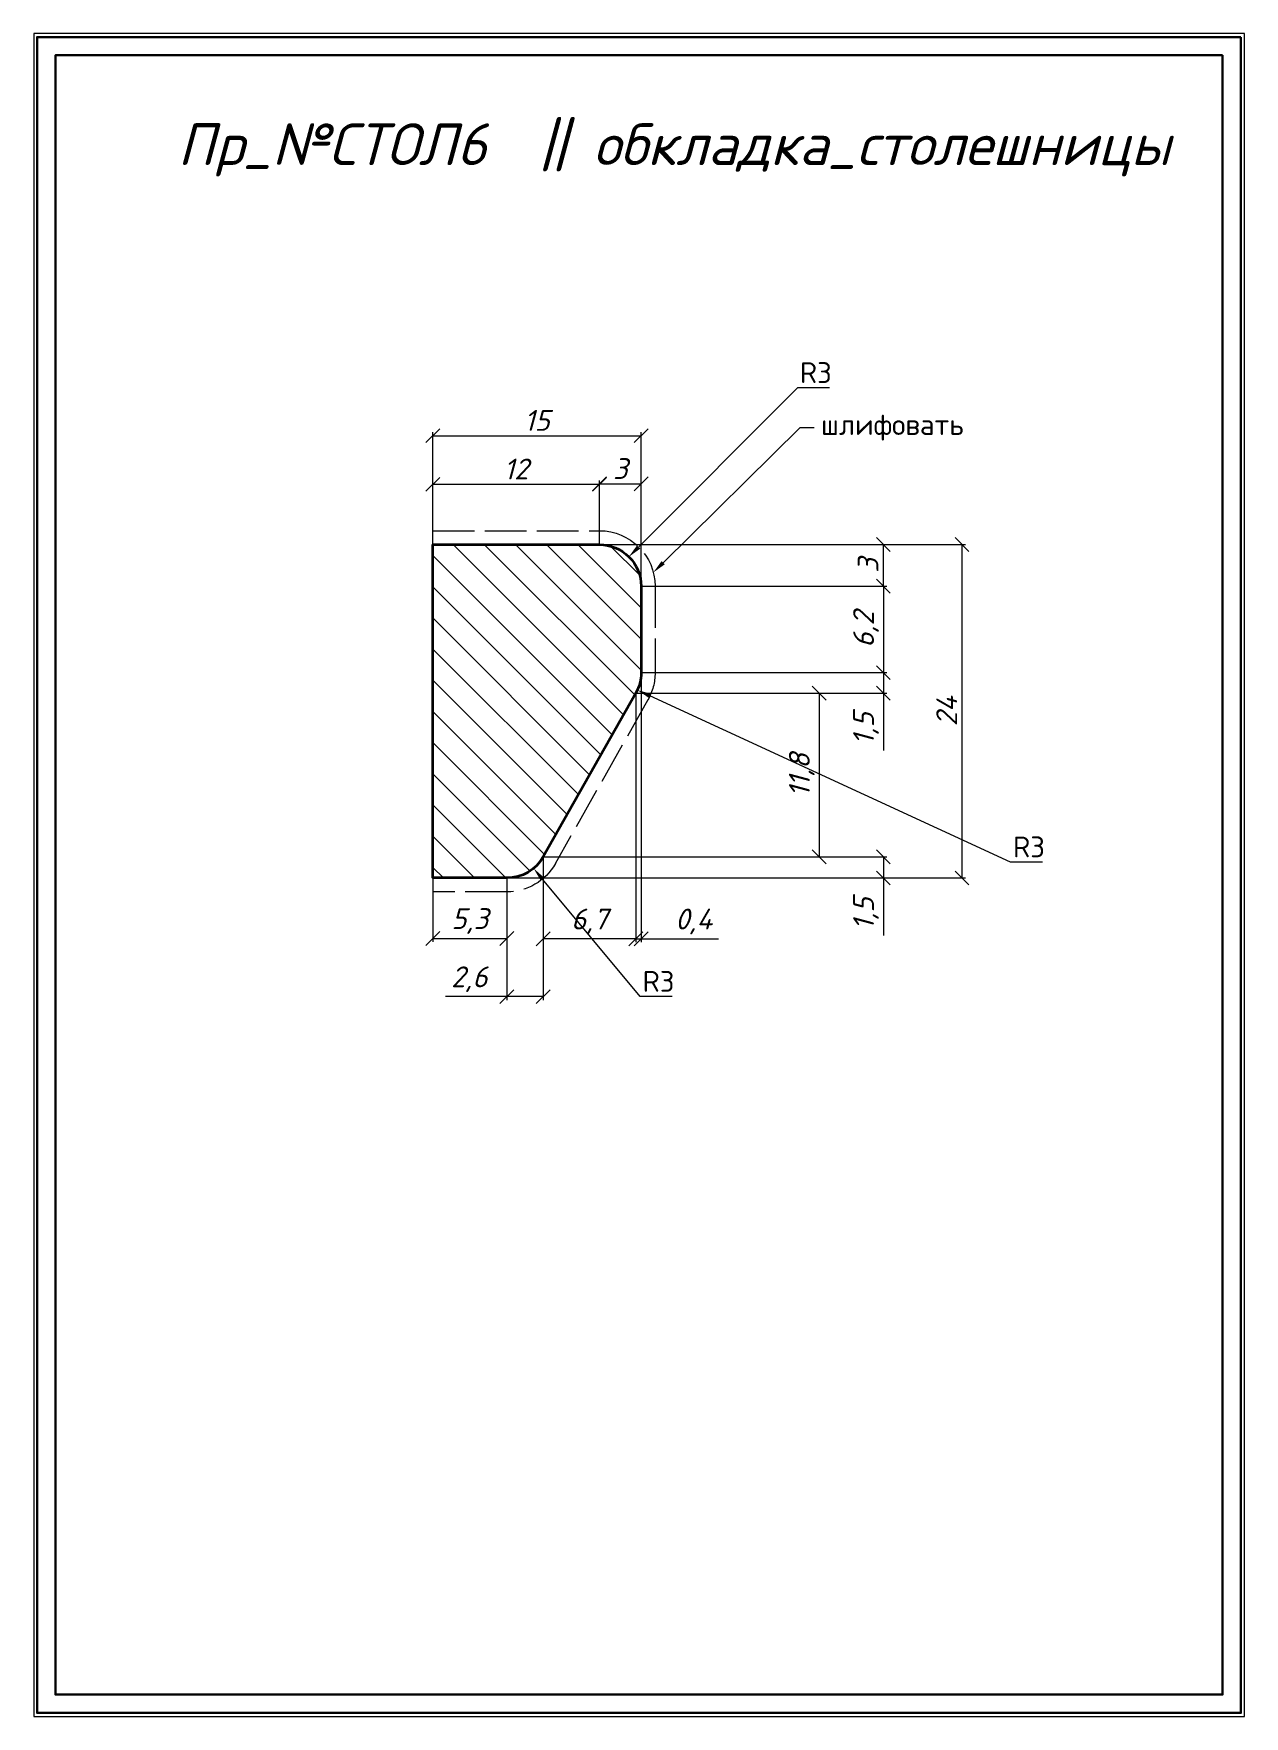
# Model space of a CAD drawing. Header units: millimetres. Extents: x 11464 to 11552, y -949 to -827.
import ezdxf
from ezdxf import colors
from ezdxf.entities.mleader import LeaderData, LeaderLine
from ezdxf.math import Vec2, Vec3

# ---------------------------------------------------------------- set-up
doc = ezdxf.new("R2010")
doc.units = ezdxf.units.MM
doc.linetypes.add('ACAD_ISO02W100', pattern=[15, 12, -3])
doc.layers.get('0').update_dxf_attribs({"lineweight": 13})
for name, color, linetype, lineweight in [('Пр_№СТОЛ6', 1, 'Continuous', 35), ('служебный слой ЛИНИИ ПУНКТИРНЫЕ', 7, 'ACAD_ISO02W100', 13), ('служебный слой НАДПИСИ', 7, 'Continuous', 13), ('служебный слой РАЗМЕРЫ', 7, 'Continuous', 9), ('служебный слой ШТАМП', 7, 'Continuous', 30), ('служебный слой ШТРИХОВКА', 7, 'Continuous', 5)]:
    doc.layers.add(name, color=color, linetype=linetype, lineweight=lineweight)
doc.styles.add('ЕСКД', font='isocpeur.ttf', dxfattribs={"oblique": 15})
doc.styles.add('ЕСКД профили размеры', font='isocpeur.ttf')
doc.styles.add('ЕСКД профили текст', font='isocpeur.ttf')
doc.dimstyles.new('ЕСКД', dxfattribs={"dimtxt": 3.5, "dimasz": 2.5, "dimexe": 0.25, "dimexo": 0, "dimgap": 0.35, "dimtad": 1, "dimdec": 1, "dimzin": 9, "dimtxsty": 'ЕСКД', "dimblk": 'OBLIQUE', "dimcen": 0, "dimclrd": 256, "dimclre": 256, "dimclrt": 256, "dimadec": 1, "dimazin": 0, "dimtfac": 1, "dimtdec": 1, "dimtmove": 0, "dimatfit": 3, "dimldrblk": 'DOTSMALL', "dimfxl": 1, "dimlwd": -1, "dimlwe": -1, "dimarcsym": 0})
doc.dimstyles.new('ЕСКД профили$4', dxfattribs={"dimtxt": 1.5, "dimasz": 1, "dimexe": 0.3, "dimexo": 0, "dimgap": 0.35, "dimtad": 1, "dimtoh": 1, "dimdec": 1, "dimzin": 9, "dimtxsty": 'ЕСКД профили размеры', "dimblk": 'OBLIQUE', "dimcen": 0, "dimse1": 1, "dimclrd": 256, "dimclre": 256, "dimclrt": 256, "dimadec": 1, "dimazin": 0, "dimtfac": 1, "dimtdec": 1, "dimtofl": 0, "dimtmove": 0, "dimatfit": 3, "dimldrblk": 'DOTSMALL', "dimfxl": 1, "dimlwd": -1, "dimlwe": -1, "dimarcsym": 2})

# ---------------------------------------------------------------- blocks, each defined once
blk = doc.blocks.new('*D18')
at = {"layer": 'Defpoints', "color": 0, "transparency": 16777216}
for p in [(11498.48, -885.22), (11500.4, -887.53)]:
    blk.add_point(p, dxfattribs=at)
at = {"layer": 'служебный слой РАЗМЕРЫ', "transparency": 16777216}
for p, q in [((11508.06, -896.76), (11501.04, -888.3)), ((11510.36, -896.76), (11508.06, -896.76))]:
    blk.add_line(p, q, dxfattribs=at)
blk.add_solid([(11501.16, -888.2), (11500.91, -888.41), (11500.4, -887.53)], dxfattribs=at)
at = {"layer": 'служебный слой РАЗМЕРЫ', "transparency": 16777216, "insert": (11509.39, -895.66), "char_height": 1.5, "attachment_point": 5, "style": 'ЕСКД профили размеры'}
blk.add_mtext('R3', dxfattribs=at)
blk = doc.blocks.new('_DotSmall')
at = {"color": 0, "linetype": 'ByBlock', "lineweight": -3, "const_width": 0.5}
blk.add_lwpolyline([(-0.0625, 0, 1), (0.0625, 0, 1)], format="xyb", close=True, dxfattribs=at)
blk = doc.blocks.new('*D17')
at = {"layer": 'Defpoints', "color": 0, "transparency": 16777216}
for p in [(11505.14, -873.44), (11507.86, -874.69)]:
    blk.add_point(p, dxfattribs=at)
at = {"layer": 'служебный слой РАЗМЕРЫ', "transparency": 16777216}
for p, q in [((11534.72, -887.08), (11508.77, -875.11)), ((11537.02, -887.08), (11534.72, -887.08))]:
    blk.add_line(p, q, dxfattribs=at)
blk.add_solid([(11508.84, -874.96), (11508.7, -875.26), (11507.86, -874.69)], dxfattribs=at)
at = {"layer": 'служебный слой РАЗМЕРЫ', "transparency": 16777216, "insert": (11536.05, -885.98), "char_height": 1.5, "attachment_point": 5, "style": 'ЕСКД профили размеры'}
blk.add_mtext('R3', dxfattribs=at)
blk = doc.blocks.new('*D16')
at = {"layer": 'Defpoints', "color": 0, "transparency": 16777216}
for p in [(11507.25, -865.1), (11505.14, -867.22)]:
    blk.add_point(p, dxfattribs=at)
at = {"layer": 'служебный слой РАЗМЕРЫ', "transparency": 16777216}
for p, q in [((11519.39, -852.94), (11507.96, -864.39)), ((11521.69, -852.94), (11519.39, -852.94))]:
    blk.add_line(p, q, dxfattribs=at)
blk.add_solid([(11507.84, -864.28), (11508.08, -864.51), (11507.25, -865.1)], dxfattribs=at)
at = {"layer": 'служебный слой РАЗМЕРЫ', "transparency": 16777216, "insert": (11520.71, -851.84), "char_height": 1.5, "attachment_point": 5, "style": 'ЕСКД профили размеры'}
blk.add_mtext('R3', dxfattribs=at)
blk = doc.blocks.new('_OBLIQUE')
at = {"color": 0, "linetype": 'ByBlock'}
blk.add_line((-0.5, -0.5), (0.5, 0.5), dxfattribs=at)
blk = doc.blocks.new('*D13')
at = {"layer": 'Defpoints', "color": 0, "transparency": 16777216}
for p in [(11508.14, -873.44), (11507.75, -874.91), (11508.14, -892.6)]:
    blk.add_point(p, dxfattribs=at)
at = {"layer": 'служебный слой РАЗМЕРЫ', "transparency": 16777216}
for p, q in [((11508.14, -873.44), (11508.14, -892.85)), ((11507.75, -874.91), (11507.75, -892.85)), ((11507.75, -892.6), (11506.75, -892.6)), ((11507.75, -892.6), (11508.14, -892.6)), ((11508.14, -892.6), (11513.71, -892.6))]:
    blk.add_line(p, q, dxfattribs=at)
blk.add_blockref('_OBLIQUE', (11507.75, -892.6), dxfattribs=at)
at = {"layer": 'служебный слой РАЗМЕРЫ', "transparency": 16777216, "rotation": 180}
blk.add_blockref('_OBLIQUE', (11508.14, -892.6), dxfattribs=at)
at = {"layer": 'служебный слой РАЗМЕРЫ', "transparency": 16777216, "insert": (11511.92, -891.35), "char_height": 1.5, "attachment_point": 5, "style": 'ЕСКД'}
blk.add_mtext('0,4', dxfattribs=at)
blk = doc.blocks.new('*D15')
at = {"layer": 'Defpoints', "color": 0, "transparency": 16777216}
for p in [(11507.75, -874.91), (11501.09, -886.7), (11501.09, -892.6)]:
    blk.add_point(p, dxfattribs=at)
at = {"layer": 'служебный слой РАЗМЕРЫ', "transparency": 16777216}
for p, q in [((11507.75, -874.91), (11507.75, -892.85)), ((11501.09, -886.7), (11501.09, -892.85)), ((11507.75, -892.6), (11501.09, -892.6))]:
    blk.add_line(p, q, dxfattribs=at)
at = {"layer": 'служебный слой РАЗМЕРЫ', "transparency": 16777216, "rotation": 180}
blk.add_blockref('_OBLIQUE', (11501.09, -892.6), dxfattribs=at)
at = {"layer": 'служебный слой РАЗМЕРЫ', "transparency": 16777216}
blk.add_blockref('_OBLIQUE', (11507.75, -892.6), dxfattribs=at)
at = {"layer": 'служебный слой РАЗМЕРЫ', "transparency": 16777216, "insert": (11504.42, -891.35), "char_height": 1.5, "attachment_point": 5, "style": 'ЕСКД'}
blk.add_mtext('6,7', dxfattribs=at)
blk = doc.blocks.new('*D12')
at = {"layer": 'Defpoints', "color": 0, "transparency": 16777216}
for p in [(11501.09, -886.7), (11498.48, -888.22), (11498.48, -896.76)]:
    blk.add_point(p, dxfattribs=at)
at = {"layer": 'служебный слой РАЗМЕРЫ', "transparency": 16777216}
for p, q in [((11501.09, -886.7), (11501.09, -897.01)), ((11498.48, -888.22), (11498.48, -897.01)), ((11498.48, -896.76), (11494.05, -896.76)), ((11501.09, -896.76), (11498.48, -896.76))]:
    blk.add_line(p, q, dxfattribs=at)
at = {"layer": 'служебный слой РАЗМЕРЫ', "transparency": 16777216, "rotation": 180}
blk.add_blockref('_OBLIQUE', (11498.48, -896.76), dxfattribs=at)
at = {"layer": 'служебный слой РАЗМЕРЫ', "transparency": 16777216}
blk.add_blockref('_OBLIQUE', (11501.09, -896.76), dxfattribs=at)
at = {"layer": 'служебный слой РАЗМЕРЫ', "transparency": 16777216, "insert": (11495.77, -895.51), "char_height": 1.5, "attachment_point": 5, "style": 'ЕСКД'}
blk.add_mtext('2,6', dxfattribs=at)
blk = doc.blocks.new('*D11')
at = {"layer": 'Defpoints', "color": 0, "transparency": 16777216}
for p in [(11493.14, -888.22), (11498.48, -888.22), (11498.48, -892.57)]:
    blk.add_point(p, dxfattribs=at)
at = {"layer": 'служебный слой РАЗМЕРЫ', "transparency": 16777216}
for p, q in [((11493.14, -888.22), (11493.14, -892.82)), ((11498.48, -888.22), (11498.48, -892.82)), ((11493.14, -892.57), (11498.48, -892.57))]:
    blk.add_line(p, q, dxfattribs=at)
at = {"layer": 'служебный слой РАЗМЕРЫ', "transparency": 16777216, "rotation": 180}
blk.add_blockref('_OBLIQUE', (11493.14, -892.57), dxfattribs=at)
at = {"layer": 'служебный слой РАЗМЕРЫ', "transparency": 16777216}
blk.add_blockref('_OBLIQUE', (11498.48, -892.57), dxfattribs=at)
at = {"layer": 'служебный слой РАЗМЕРЫ', "transparency": 16777216, "insert": (11495.81, -891.32), "char_height": 1.5, "attachment_point": 5, "style": 'ЕСКД'}
blk.add_mtext('5,3', dxfattribs=at)
blk = doc.blocks.new('*D10')
at = {"layer": 'Defpoints', "color": 0, "transparency": 16777216}
for p in [(11501.09, -886.7), (11498.48, -888.22), (11525.57, -888.22)]:
    blk.add_point(p, dxfattribs=at)
at = {"layer": 'служебный слой РАЗМЕРЫ', "transparency": 16777216}
for p, q in [((11501.09, -886.7), (11525.82, -886.7)), ((11525.57, -886.7), (11525.57, -888.22)), ((11498.48, -888.22), (11525.82, -888.22)), ((11525.57, -888.22), (11525.57, -892.35))]:
    blk.add_line(p, q, dxfattribs=at)
for p, rotation in [((11525.57, -886.7), 90), ((11525.57, -888.22), 270)]:
    blk.add_blockref('_OBLIQUE', p, dxfattribs=dict(at, rotation=rotation))
at = {"layer": 'служебный слой РАЗМЕРЫ', "transparency": 16777216, "insert": (11524.32, -890.79), "char_height": 1.5, "attachment_point": 5, "rotation": 90, "style": 'ЕСКД'}
blk.add_mtext('1,5', dxfattribs=at)
blk = doc.blocks.new('*D9')
at = {"layer": 'Defpoints', "color": 0, "transparency": 16777216}
for p in [(11507.75, -874.91), (11501.09, -886.7), (11520.95, -886.7)]:
    blk.add_point(p, dxfattribs=at)
at = {"layer": 'служебный слой РАЗМЕРЫ', "transparency": 16777216}
for p, q in [((11507.75, -874.91), (11521.2, -874.91)), ((11520.95, -874.91), (11520.95, -886.7)), ((11501.09, -886.7), (11521.2, -886.7))]:
    blk.add_line(p, q, dxfattribs=at)
for p, rotation in [((11520.95, -874.91), 90), ((11520.95, -886.7), 270)]:
    blk.add_blockref('_OBLIQUE', p, dxfattribs=dict(at, rotation=rotation))
at = {"layer": 'служебный слой РАЗМЕРЫ', "transparency": 16777216, "insert": (11519.7, -880.81), "char_height": 1.5, "attachment_point": 5, "rotation": 90, "style": 'ЕСКД'}
blk.add_mtext('11,8', dxfattribs=at)
blk = doc.blocks.new('*D8')
at = {"layer": 'Defpoints', "color": 0, "transparency": 16777216}
for p in [(11508.14, -873.44), (11507.75, -874.91), (11525.57, -874.91)]:
    blk.add_point(p, dxfattribs=at)
at = {"layer": 'служебный слой РАЗМЕРЫ', "transparency": 16777216}
for p, q in [((11508.14, -873.44), (11525.82, -873.44)), ((11525.57, -873.44), (11525.57, -874.91)), ((11507.75, -874.91), (11525.82, -874.91)), ((11525.57, -874.91), (11525.57, -879.04))]:
    blk.add_line(p, q, dxfattribs=at)
for p, rotation in [((11525.57, -873.44), 90), ((11525.57, -874.91), 270)]:
    blk.add_blockref('_OBLIQUE', p, dxfattribs=dict(at, rotation=rotation))
at = {"layer": 'служебный слой РАЗМЕРЫ', "transparency": 16777216, "insert": (11524.32, -877.47), "char_height": 1.5, "attachment_point": 5, "rotation": 90, "style": 'ЕСКД'}
blk.add_mtext('1,5', dxfattribs=at)
blk = doc.blocks.new('*D7')
at = {"layer": 'Defpoints', "color": 0, "transparency": 16777216}
for p in [(11508.14, -867.22), (11508.14, -873.44), (11525.57, -873.44)]:
    blk.add_point(p, dxfattribs=at)
at = {"layer": 'служебный слой РАЗМЕРЫ', "transparency": 16777216}
for p, q in [((11508.14, -867.22), (11525.82, -867.22)), ((11525.57, -867.22), (11525.57, -873.44)), ((11508.14, -873.44), (11525.82, -873.44))]:
    blk.add_line(p, q, dxfattribs=at)
for p, rotation in [((11525.57, -867.22), 90), ((11525.57, -873.44), 270)]:
    blk.add_blockref('_OBLIQUE', p, dxfattribs=dict(at, rotation=rotation))
at = {"layer": 'служебный слой РАЗМЕРЫ', "transparency": 16777216, "insert": (11524.32, -870.33), "char_height": 1.5, "attachment_point": 5, "rotation": 90, "style": 'ЕСКД'}
blk.add_mtext('6,2', dxfattribs=at)

msp = doc.modelspace()

# ---------------------------------------------------------------- hatches: boundary and pattern name
at = {"layer": 'служебный слой ШТРИХОВКА'}
h = msp.add_hatch(dxfattribs=at)
h.set_pattern_fill('ANSI31', color=256, scale=0.5, angle=90, style=0)
h.paths.add_polyline_path([(11501.09, -886.7, -0.270546), (11498.48, -888.22), (11493.14, -888.22), (11493.14, -864.22), (11505.14, -864.22, -0.414214), (11508.14, -867.22), (11508.14, -873.44, -0.12919), (11507.75, -874.91)])

# ---------------------------------------------------------------- linework, layer by layer
at = {"layer": 'Пр_№СТОЛ6', "color": 1}
msp.add_lwpolyline([(11493.14, -864.22), (11505.14, -864.22, -0.414214), (11508.14, -867.22), (11508.14, -873.44, -0.12919), (11507.75, -874.91), (11501.09, -886.7, -0.270546), (11498.48, -888.22), (11493.14, -888.22)], format="xyb", close=True, dxfattribs=at)
at = {"layer": 'служебный слой ЛИНИИ ПУНКТИРНЫЕ', "ltscale": 0.25, "extrusion": (0, 1, 0)}
for p, q in [((11493.14, -863.22), (11505.14, -863.22)), ((11509.14, -867.22), (11509.14, -873.44)), ((11508.62, -875.4), (11501.96, -887.19)), ((11498.48, -889.22), (11493.14, -889.22))]:
    msp.add_line(p, q, dxfattribs=at)
at = {"layer": 'служебный слой ЛИНИИ ПУНКТИРНЫЕ', "ltscale": 0.25, "extrusion": (0, 0, -1)}
for centre, start, end in [((-11505.14, -867.22), 90, 180), ((-11505.14, -873.44), 180, 209.4451), ((-11498.48, -885.22), 209.4451, 270)]:
    msp.add_arc(centre, 4, start, end, dxfattribs=at)
at = {"layer": 'служебный слой ШТАМП', "color": 6, "lineweight": 5, "ltscale": 100}
msp.add_lwpolyline([(11551.55, -827.44), (11464.42, -827.44), (11464.42, -948.57), (11551.55, -948.57)], close=True, dxfattribs=at)
at = {"layer": 'служебный слой ШТАМП', "ltscale": 100}
for points in [[(11551.3, -827.69), (11464.67, -827.69), (11464.67, -948.32), (11551.3, -948.32)], [(11549.98, -829), (11465.98, -829), (11465.98, -947), (11549.98, -947)]]:
    msp.add_lwpolyline(points, close=True, dxfattribs=at)

# ---------------------------------------------------------------- texts
at = {"layer": 'служебный слой НАДПИСИ', "style": 'ЕСКД', "oblique": 15}
msp.add_text('Пр_№СТОЛ6  || обкладка_столешницы', height=3, dxfattribs=at).set_placement((11474.78, -836.9))

# ---------------------------------------------------------------- dimensions: what is measured, and where the dimension line sits
at = {"layer": 'служебный слой РАЗМЕРЫ'}
for center, mpoint, picture, middle in [((11505.14, -867.22), (11507.25, -865.1), '*D16', (11520.71, -852.94)), ((11505.14, -873.44), (11507.86, -874.69), '*D17', (11536.05, -887.08)), ((11498.48, -885.22), (11500.4, -887.53), '*D18', (11509.39, -896.76))]:
    dim = msp.add_radius_dim(center=center, mpoint=mpoint, dimstyle='ЕСКД профили$4', override={"dimsah": 1}, dxfattribs=at)
    dim.commit()
    dim.dimension.update_dxf_attribs({"geometry": picture, "text_midpoint": middle, "dimtype": 132})
for base, p1, p2 in [((11508.14, -856.38), (11493.14, -864.22), (11508.14, -867.22)), ((11505.14, -859.88), (11493.14, -864.22), (11505.14, -864.22, -2939.43)), ((11508.14, -859.85), (11505.14, -864.22, -2939.43), (11508.14, -867.22))]:
    msp.add_linear_dim(base=base, p1=p1, p2=p2, dimstyle='ЕСКД', override={"dimtxt": 1.5, "dimasz": 1}, dxfattribs=at).render()
for base, p1 in [((11531.23, -864.22), (11498.48, -888.22)), ((11525.57, -864.22), (11508.14, -867.22))]:
    msp.add_linear_dim(base=base, p1=p1, p2=(11505.14, -864.22), angle=90, dimstyle='ЕСКД', override={"dimtxt": 1.5, "dimasz": 1}, dxfattribs=at).render()
for base, p1, p2, angle, picture, middle in [((11525.57, -873.44), (11508.14, -867.22), (11508.14, -873.44), 90, '*D7', (11524.32, -870.33)), ((11525.57, -874.91), (11508.14, -873.44), (11507.75, -874.91), 90, '*D8', (11524.32, -877.47)), ((11520.95, -886.7), (11507.75, -874.91), (11501.09, -886.7), 90, '*D9', (11519.7, -880.81)), ((11508.14, -892.6), (11507.75, -874.91), (11508.14, -873.44), 180, '*D13', (11511.92, -891.35)), ((11501.09, -892.6), (11507.75, -874.91), (11501.09, -886.7), 180, '*D15', (11504.42, -891.35)), ((11525.57, -888.22), (11501.09, -886.7), (11498.48, -888.22), 90, '*D10', (11524.32, -890.79)), ((11498.48, -896.76), (11501.09, -886.7), (11498.48, -888.22), 180, '*D12', (11495.77, -895.51))]:
    dim = msp.add_linear_dim(base=base, p1=p1, p2=p2, angle=angle, dimstyle='ЕСКД', override={"dimtxt": 1.5, "dimasz": 1}, dxfattribs=at)
    dim.commit()
    dim.dimension.update_dxf_attribs({"geometry": picture, "text_midpoint": middle})
dim = msp.add_linear_dim(base=(11498.48, -892.57), p1=(11493.14, -888.22), p2=(11498.48, -888.22), dimstyle='ЕСКД', override={"dimtxt": 1.5, "dimasz": 1}, dxfattribs=at)
dim.commit()
dim.dimension.update_dxf_attribs({"geometry": '*D11', "text_midpoint": (11495.81, -891.32)})

# ---------------------------------------------------------------- leaders
ml = msp.add_multileader_mtext('Standard', dxfattribs=at)
ml.set_content('\\A1;шлифовать', color=256, style='ЕСКД профили текст')
ml.set_leader_properties(color=256, linetype='ByLayer', lineweight=-1)
ml.build(insert=Vec2(0, 0))
ml.multileader.update_dxf_attribs({"dogleg_length": 1, "arrow_head_size": 1})
ctx = ml.context
ctx.base_point, ctx.char_height, ctx.arrow_head_size, ctx.landing_gap_size, ctx.plane_origin = Vec3(11520.58, -855.8), 1.5, 1, 0.5, Vec3(11536.59, -863.41)
notes = []
notes.append((ctx, [(1, (1, 1, 0), (11519.58, -855.8), (1, 0), 1, [(0, [(11509.01, -866.23)], 0, [])])]))
ctx.mtext.insert, ctx.mtext.flow_direction = Vec3(11521.08, -854.83), 5
for ctx, leaders in notes:
    for number, flags, end, landing, length, lines in leaders:
        leader = LeaderData()
        leader.index, (leader.has_last_leader_line, leader.has_dogleg_vector, leader.attachment_direction) = number, flags
        leader.last_leader_point, leader.dogleg_vector, leader.dogleg_length = Vec3(end), Vec3(landing), length
        for number, points, colour, breaks in lines:
            line = LeaderLine()
            line.index, line.vertices, line.color, line.breaks = number, Vec3.list(points), colors.encode_raw_color(colour), breaks
            leader.lines.append(line)
        ctx.leaders.append(leader)

doc.saveas('drawing.dxf')
